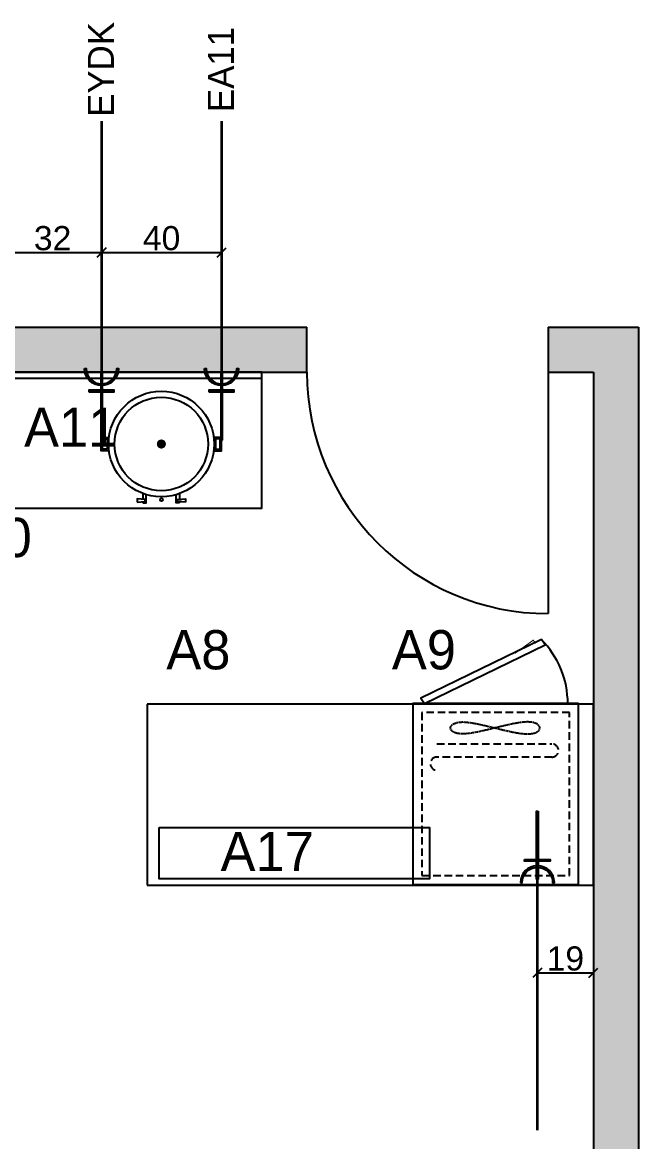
# Model space of a CAD drawing. Header units: millimetres. Extents: x 77277 to 95019, y -59792 to -54320.
# Drawn here: x 83224 to 83428.4, y -55301.5 to -54930.4 of the extents above; entities that cross this region are included whole.
import ezdxf
from ezdxf.enums import TextEntityAlignment as Align

# ---------------------------------------------------------------- set-up
doc = ezdxf.new("R2010")
doc.units = ezdxf.units.MM
doc.header["$LTSCALE"] = 5
doc.linetypes.add('DASHED', pattern=[0.75, 0.5, -0.25])
doc.layers.add('ELEKTRİK', color=10, linetype='Continuous')
doc.layers.add('S2000-002 Çizgi', color=7, linetype='Continuous')
doc.layers.add('ELK', color=1, linetype='Continuous', lineweight=35)
doc.styles.get("Standard").update_dxf_attribs({"font": 'arial.ttf'})
doc.styles.add('TAKSİM', font='GOTHIC.TTF', dxfattribs={"height": 20})
doc.dimstyles.new('OLCU50', dxfattribs={"dimtxt": 8, "dimasz": 3, "dimexe": 1.25, "dimexo": 0.625, "dimtad": 1, "dimdec": 0, "dimtxsty": 'Standard', "dimblk": 'OBLIQUE', "dimcen": 2.5, "dimclrd": 256, "dimclre": 251, "dimclrt": 25, "dimadec": 0, "dimazin": 0, "dimtfac": 1, "dimtdec": 0, "dimtmove": 0, "dimatfit": 3, "dimldrblk": 'OBLIQUE', "dimfxl": 1, "dimarcsym": 0})

# ---------------------------------------------------------------- blocks, each defined once
blk = doc.blocks.new('A$C199769C9')
at = {"layer": 'S2000-002 Çizgi'}
for points in [[(2.481796054100414, 17.24925068658012), (-8.8936321845e-06, 17.24925068658012), (-8.8936321845e-06, 21.67172544699315), (2.481796054100414, 21.67172544699315)], [(1.981796054100412, 17.74925068658012), (0.4999911063678156, 17.74925068658012), (0.4999911063678156, 21.17172544699315), (1.981796054100412, 21.17172544699315)], [(37.48179605410042, 17.24925068658012), (39.96360100183301, 17.24925068658012), (39.96360100183301, 21.67172544699315), (37.48179605410042, 21.67172544699315)], [(37.98179605410041, 17.74925068658012), (39.46360100183301, 17.74925068658012), (39.46360100183301, 21.17172544699315), (37.98179605410041, 21.17172544699315)], [(11.95116158312612, 0.2028412320360076), (14.61092238304536, 0.411372224747538), (14.61092238304536, 1.036973867665435), (11.95116158312612, 1.245504860376968)], [(28.01243052507471, 0.2028412320360076), (25.35266972515547, 0.411372224747538), (25.35266972515547, 1.036973867665435), (28.01243052507471, 1.245504860376968)]]:
    blk.add_lwpolyline(points, close=True, dxfattribs=at)
at = {"layer": 'S2000-002 Çizgi', "const_width": 1.5}
blk.add_lwpolyline([(19.23179605410041, 19.46048806678664, 1), (20.73179605410041, 19.46048806678664, 1)], format="xyb", close=True, dxfattribs=at)
at = {"layer": 'S2000-002 Çizgi'}
for points in [[(13.87844937432328, 3.059294228944053), (13.87844937432328, 1.094401333943096)], [(13.87844937432328, 7.3339451774e-06), (14.96975149737045, 7.3339451774e-06), (14.96975149737045, 2.693573939215639)], [(13.87844937432328, 0.3539447584698792), (13.87844937432328, 7.3339451774e-06)], [(20.02865780594402, 1.450581641063763), (20.02865780594402, 1.960550810435959)], [(25.95984241175393, 7.3339451774e-06), (24.86854028870676, 7.3339451774e-06), (24.86854028870676, 2.656627475078494)], [(25.95984241175393, 3.013209819437178), (25.95984241175393, 1.084577517996875)], [(25.95984241175393, 0.3637685744160989), (25.95984241175393, 7.3339451774e-06)]]:
    blk.add_lwpolyline(points, dxfattribs=at)
for centre, radius in [((19.98179605410041, 19.46048806678664), 17.5), ((19.98179605410041, 19.46048806678664), 15.5), ((20.08689470770332, 0.9848378701935872), 0.4693706390817172)]:
    blk.add_circle(centre, radius, dxfattribs=at)
blk = doc.blocks.new('A$C0C8D6561')
at = {"layer": 'S2000-002 Çizgi'}
for points in [[(52.09041052868633, 81.28401814820131), (12.04813234000358, 61.75321719273529), (13.30981239212088, 60.00000201880744), (53.35209058080181, 79.53080297427277)], [(64.41011895307747, 60.00000201880744), (9.410118953077472, 60.00000201880744), (9.410118953077472, 2.018807435888448e-06), (64.41011895307747, 2.018807435888448e-06)]]:
    blk.add_lwpolyline(points, close=True, dxfattribs=at)
at = {"layer": 'S2000-002 Çizgi', "const_width": 0.36}
blk.add_lwpolyline([(50.16776876089898, 79.90041230115366), (49.35475169462006, 81.03017087574608), (44.5276454833911, 77.55640239215086), (43.29166129249643, 76.6669413484783)], dxfattribs=at)
at = {"layer": 'S2000-002 Çizgi', "linetype": 'DASHED'}
blk.add_lwpolyline([(61.41011895307747, 57.00000201880744), (12.41011895307747, 57.00000201880744), (12.41011895307747, 3.000002018807436), (61.41011895307747, 3.000002018807436)], close=True, dxfattribs=at)
at = {"layer": 'S2000-002 Çizgi', "linetype": 'DASHED', "ltscale": 0.1}
blk.add_lwpolyline([(47.52351818530587, 53.93451563120311), (45.26541649525279, 53.76248589788588), (42.62744723117248, 53.30895296459494), (39.73623291773993, 52.66775123132174), (36.71839607963193, 51.93271509805732), (33.70055924152393, 51.19767896479266), (30.80934492809138, 50.55647723151947), (28.17137566401107, 50.10294429822875), (25.91327397395798, 49.93091456491152), (24.14055862849591, 50.10294429822875), (22.87433338173696, 50.55647723151947), (22.11459823368205, 51.19767896479266), (21.86135318433026, 51.93271509805732), (22.11459823368205, 52.66775123132174), (22.87433338173696, 53.30895296459494), (24.14055862849591, 53.76248589788588), (25.91327397395798, 53.93451563120311), (28.17137566401107, 53.76248589788588), (30.80934492809138, 53.30895296459494), (33.70055924152393, 52.66775123132174), (36.71839607963193, 51.93271509805732), (39.73623291773993, 51.19767896479266), (42.62744723117248, 50.55647723151947), (45.26541649525279, 50.10294429822875), (47.52351818530587, 49.93091456491152), (49.29623353076795, 50.10294429822875), (50.5624587775269, 50.55647723151947), (51.32219392558181, 51.19767896479266), (51.5754389749336, 51.93271509805732), (51.32219392558181, 52.66775123132174), (50.5624587775269, 53.30895296459494), (49.29623353076795, 53.76248589788588)], close=True, dxfattribs=at)
at = {"layer": 'S2000-002 Çizgi', "linetype": 'DASHED'}
for points in [[(17.37703652736491, 46.62479008005744), (55.54883494671049, 46.62479008005744, -1), (55.54883494671049, 42.27898608859891)], [(55.54883494671049, 42.27898608859891), (17.37703652736491, 42.27898608859891, 1), (17.37703652736491, 37.9331820971413)]]:
    blk.add_lwpolyline(points, format="xyb", dxfattribs=at)
at = {"layer": 'S2000-002 Çizgi'}
blk.add_arc((30.40500330632676, 59.88885009724004), 30.40501225609348, 0.2094572474475026, 44.6311339432623, dxfattribs=at)
blk = doc.blocks.new('A$C50025146')
at = {"layer": 'ELEKTRİK'}
h = blk.add_hatch(color=256, dxfattribs=at)
edge = h.paths.add_edge_path()
edge.add_line((23.70435837441619, 11.25333161261187), (23.70435837441619, 10.69066721622039))
edge.add_ellipse((23.70435837441619, 5.626687648689767), major_axis=(3.580774291992597, -3.580774291992606), ratio=0.9999999999999413, start_angle=134.9999999999983, end_angle=314.9999999999983)
edge.add_line((23.70435837441619, 0.5627080811555061), (23.70435837441619, 4.368476402305532e-05))
edge.add_ellipse((23.70435837441619, 5.626687648689767), major_axis=(3.978638102213783, 3.978638102213774), ratio=0.9999999999999128, start_angle=45.0000000000025, end_angle=225.0000000000025, ccw=False)
for points in [[(16.0258407970905, 9.846670621633166), (16.5885051934838, 9.846670621633166), (16.5885051934838, 1.406704675742731), (16.0258407970905, 1.406704675742731)], [(6.940050297998823e-05, 5.345355450490388), (6.940050297998823e-05, 5.908019846885509), (22.50664525620232, 5.908019846885509), (22.50664525620232, 5.345355450490388)]]:
    blk.add_hatch(color=256, dxfattribs=at).paths.add_polyline_path(points)
at = {"layer": 'ELEKTRİK', "elevation": 4.798666618537076e-08}
blk.add_lwpolyline([(23.70435837441437, 4.368476402305532e-05), (23.70435837441619, 0.5627080811555061, -0.9999999999999944), (23.70435837441619, 10.69066721622039), (23.70435837441619, 11.25333161261187, 0.9999999999999944)], format="xyb", close=True, dxfattribs=at)
at = {"layer": 'ELEKTRİK'}
for points, elevation in [([(16.0258407970905, 1.406704675742731), (16.0258407970905, 9.846670621633166), (16.5885051934838, 9.846670621633166), (16.5885051934838, 1.406704675742731)], 4.791194770819646e-08), ([(6.940050297998823e-05, 5.908019846885509), (22.50664525620232, 5.908019846885509), (22.50664525620232, 5.345355450490388), (6.940050297998823e-05, 5.345355450490388)], 4.794507297291503e-08)]:
    blk.add_lwpolyline(points, close=True, dxfattribs=dict(at, elevation=elevation))
blk = doc.blocks.new('_Oblique')
at = {"color": 0, "linetype": 'ByBlock', "lineweight": -2}
blk.add_line((-0.5, -0.5), (0.5, 0.5), dxfattribs=at)
blk = doc.blocks.new('*D89')
at = {"color": 251, "lineweight": -2, "ltscale": 5, "transparency": 16777216}
for p, q in [((83217.81052581378, -55030.79612783513), (83217.81052581378, -55005.47493489263)), ((83250.28580088985, -55030.79612783513), (83250.28580088985, -55005.47493489263))]:
    blk.add_line(p, q, dxfattribs=at)
at = {"lineweight": -2, "ltscale": 5, "transparency": 16777216}
blk.add_line((83217.81052581378, -55006.72493489263), (83250.28580088985, -55006.72493489263), dxfattribs=at)
at = {"layer": 'Defpoints', "color": 0, "ltscale": 5, "transparency": 16777216}
for p in [(83250.28580088985, -55006.72493489263), (83217.81052581378, -55031.42112783513), (83250.28580088985, -55031.42112783513)]:
    blk.add_point(p, dxfattribs=at)
at = {"lineweight": -2, "ltscale": 5, "transparency": 16777216, "xscale": 3, "yscale": 3, "zscale": 3, "rotation": 180}
blk.add_blockref('_Oblique', (83217.81052581378, -55006.72493489263), dxfattribs=at)
at = {"lineweight": -2, "ltscale": 5, "transparency": 16777216, "xscale": 3, "yscale": 3, "zscale": 3}
blk.add_blockref('_Oblique', (83250.28580088985, -55006.72493489263), dxfattribs=at)
at = {"color": 25, "ltscale": 5, "transparency": 16777216, "insert": (83234.0481633518, -55002.01262247789), "char_height": 8, "attachment_point": 5}
blk.add_mtext('32', dxfattribs=at)
blk = doc.blocks.new('*D90')
at = {"color": 251, "lineweight": -2, "ltscale": 5, "transparency": 16777216}
for p, q in [((83250.28580088985, -55030.79612783513), (83250.28580088985, -55005.47493489263)), ((83290.09418033127, -55030.79612783513), (83290.09418033127, -55005.47493489263))]:
    blk.add_line(p, q, dxfattribs=at)
at = {"lineweight": -2, "ltscale": 5, "transparency": 16777216}
blk.add_line((83250.28580088985, -55006.72493489263), (83290.09418033127, -55006.72493489263), dxfattribs=at)
at = {"layer": 'Defpoints', "color": 0, "ltscale": 5, "transparency": 16777216}
for p in [(83290.09418033127, -55006.72493489263), (83250.28580088985, -55031.42112783513), (83290.09418033127, -55031.42112783513)]:
    blk.add_point(p, dxfattribs=at)
at = {"lineweight": -2, "ltscale": 5, "transparency": 16777216, "xscale": 3, "yscale": 3, "zscale": 3, "rotation": 180}
blk.add_blockref('_Oblique', (83250.28580088985, -55006.72493489263), dxfattribs=at)
at = {"lineweight": -2, "ltscale": 5, "transparency": 16777216, "xscale": 3, "yscale": 3, "zscale": 3}
blk.add_blockref('_Oblique', (83290.09418033127, -55006.72493489263), dxfattribs=at)
at = {"color": 25, "ltscale": 5, "transparency": 16777216, "insert": (83270.18999061055, -55002.01535099086), "char_height": 8, "attachment_point": 5}
blk.add_mtext('40', dxfattribs=at)
blk = doc.blocks.new('*D94')
at = {"color": 251, "lineweight": -2, "ltscale": 5, "transparency": 16777216}
for p, q in [((83394.81803259376, -55217.04612783513), (83394.81803259376, -55246.75710690978)), ((83413.39632145938, -55217.04612783513), (83413.39632145938, -55246.75710690978))]:
    blk.add_line(p, q, dxfattribs=at)
at = {"lineweight": -2, "ltscale": 5, "transparency": 16777216}
blk.add_line((83394.81803259376, -55245.50710690978), (83413.39632145938, -55245.50710690978), dxfattribs=at)
at = {"layer": 'Defpoints', "color": 0, "ltscale": 5, "transparency": 16777216}
for p in [(83394.81803259376, -55216.42112783513), (83413.39632145938, -55216.42112783513), (83413.39632145938, -55245.50710690978)]:
    blk.add_point(p, dxfattribs=at)
at = {"lineweight": -2, "ltscale": 5, "transparency": 16777216, "xscale": 3, "yscale": 3, "zscale": 3, "rotation": 180}
blk.add_blockref('_Oblique', (83394.81803259376, -55245.50710690978), dxfattribs=at)
at = {"lineweight": -2, "ltscale": 5, "transparency": 16777216, "xscale": 3, "yscale": 3, "zscale": 3}
blk.add_blockref('_Oblique', (83413.39632145938, -55245.50710690978), dxfattribs=at)
at = {"color": 25, "ltscale": 5, "transparency": 16777216, "insert": (83404.10717702657, -55240.797523008), "char_height": 8, "attachment_point": 5}
blk.add_mtext('19', dxfattribs=at)

msp = doc.modelspace()

# ---------------------------------------------------------------- hatches: boundary and pattern name
h = msp.add_hatch()
h.set_pattern_fill('ANSI33', color=8)
h.set_pattern_definition([(45, (3527.60303348946, 0), (-4.490128060534576, 4.490128060534577), []), (45, (3532.09316348946, 0), (-4.490128060534576, 4.490128060534577), [3.175, -1.5875])])
h.paths.add_polyline_path([(82923.39632145938, -55650.42112783513), (82938.39632145938, -55650.42112783513), (82938.39632145938, -55225.55241391416), (82953.39632145938, -55225.55241391416), (82953.39632145938, -55150.42112783513), (82953.39632145938, -55098.42112783513), (82938.39632145938, -55098.42112783513), (82938.39632145938, -55046.42112783513), (82953.39632145938, -55046.42112783513), (83133.39632145938, -55046.42112783513), (83318.39632145938, -55046.42112783513), (83318.39632145938, -55031.42112783513), (82923.39632145938, -55031.42112783513)])
h.paths.add_polyline_path([(83428.39632145938, -55031.42112783513), (83398.39632145938, -55031.42112783513), (83398.39632145938, -55046.42112783513), (83413.39632145938, -55046.42112783513), (83413.39632145938, -55647.235248761), (83423.34950153332, -55650.42112783513), (83428.39632145938, -55650.42112783513)])

# ---------------------------------------------------------------- linework, layer by layer
for p, q in [((82923.39632145938, -55031.42112783513), (83318.39632145938, -55031.42112783513)), ((83318.39632145938, -55046.42112783513), (83318.39632145938, -55031.42112783513)), ((83398.39632145938, -55031.42112783513), (83428.39632145938, -55031.42112783513)), ((83398.39632145938, -55031.42112783513), (83398.39632145938, -55126.42112783513)), ((83428.39632145938, -55031.42112783513), (83428.39632145938, -55650.42112783513)), ((82953.39632145938, -55046.42112783513), (83318.39632145938, -55046.42112783513)), ((83398.39632145938, -55046.42112783513), (83413.39632145938, -55046.42112783513)), ((83413.39632145938, -55046.42112783513), (83413.39632145938, -55650.42112783513)), ((83265.39632145938, -55156.42112783513), (83265.39632145938, -55216.42112783513))]:
    msp.add_line(p, q)
for points in [[(83188.39632145938, -55091.42112783512), (83303.39632145938, -55091.42112783512), (83303.39632145938, -55046.42112783512), (83188.39632145938, -55046.42112783512)], [(83188.39632145938, -55048.42112783512), (83303.39632145938, -55048.42112783512), (83303.39632145938, -55046.42112783512), (83188.39632145938, -55046.42112783512)]]:
    msp.add_lwpolyline(points, close=True)
msp.add_lwpolyline([(83265.39632145938, -55216.42112783513), (83413.39632145938, -55216.42112783513), (83413.39632145938, -55156.42112783513), (83265.39632145938, -55156.42112783513)])
at = {"ltscale": 5}
msp.add_lwpolyline([(83269.40073385718, -55197.32916500471), (83359.08868492555, -55197.32916500471), (83359.08868492555, -55214.29761347678), (83269.40073385718, -55214.29761347678)], close=True, dxfattribs=at)
msp.add_arc((83398.39632145938, -55046.42112783513), 80, 180, 270)
at = {"layer": 'ELK', "color": 1}
for p, q in [((83250.28580088988, -54963.16848145293), (83250.28580088985, -55046.42112783513)), ((83290.0941803313, -54963.16848145293), (83290.09418033127, -55046.42112783513)), ((83394.81803259379, -55297.67377421733), (83394.81803259376, -55214.42112783513))]:
    msp.add_line(p, q, dxfattribs=at)

# ---------------------------------------------------------------- block references
msp.add_blockref('A$C0C8D6561', (83344.09938596938, -55216.26677181465))
at = {"layer": 'ELEKTRİK', "xscale": -1, "rotation": 270}
for p in [(83244.65911324117, -55068.92777309135, -4.794507297291816e-08), (83284.4674926826, -55068.92777309135, -4.794507297291816e-08)]:
    msp.add_blockref('A$C50025146', p, dxfattribs=at)
at = {"layer": 'ELEKTRİK', "rotation": 270}
msp.add_blockref('A$C50025146', (83389.19134494508, -55191.91448257891, -4.794507297291816e-08), dxfattribs=at)
at = {"layer": 'S2000-002 Çizgi'}
msp.add_blockref('A$C199769C9', (83250.13189456648, -55089.66776559319), dxfattribs=at)

# ---------------------------------------------------------------- texts
at = {"style": 'TAKSİM'}
for s, p in [('A11', (83224.57738143363, -55071.13464259399)), ('A10', (83196.20853720965, -55107.69409088368)), ('A8', (83271.76602067797, -55144.90409685674)), ('A9', (83346.55513532333, -55144.90409685674)), ('A17', (83289.74766872806, -55211.79073904279))]:
    msp.add_text(s, height=13, dxfattribs=at).set_placement(p)
at = {"layer": 'ELK', "color": 1, "style": 'TAKSİM'}
for s, p in [('EYDK', (83254.37923462434, -54946.03907536017)), ('EA11', (83294.18761406577, -54946.03907536017))]:
    msp.add_text(s, height=8.64, rotation=90, dxfattribs=at).set_placement(p, align=Align.CENTER)

# ---------------------------------------------------------------- dimensions: what is measured, and where the dimension line sits
at = {"ltscale": 5}
for base, p1, p2, picture, middle in [((83250.28580088985, -55006.72493489263), (83217.81052581378, -55031.42112783513), (83250.28580088985, -55031.42112783513), '*D89', (83234.0481633518, -55002.01262247789)), ((83290.09418033127, -55006.72493489263), (83250.28580088985, -55031.42112783513), (83290.09418033127, -55031.42112783513), '*D90', (83270.18999061055, -55002.01535099086)), ((83413.39632145938, -55245.50710690978), (83394.81803259376, -55216.42112783513), (83413.39632145938, -55216.42112783513), '*D94', (83404.10717702657, -55240.797523008))]:
    dim = msp.add_linear_dim(base=base, p1=p1, p2=p2, dimstyle='OLCU50', override={"dimtmove": 1}, dxfattribs=at)
    dim.commit()
    dim.dimension.update_dxf_attribs({"geometry": picture, "text_midpoint": middle})

doc.saveas('drawing.dxf')
